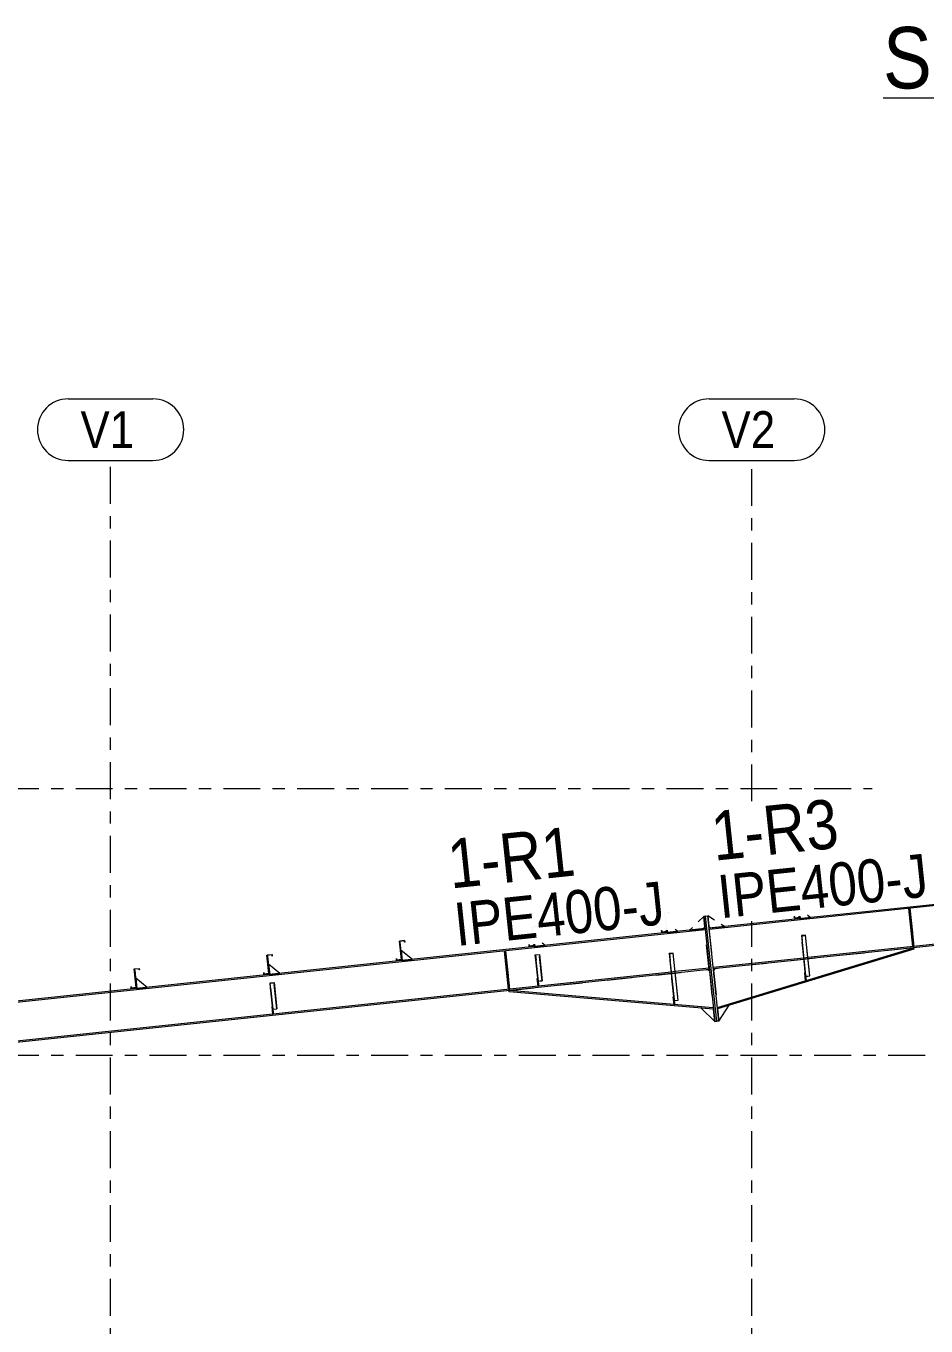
# Model space of a CAD drawing. Header units: millimetres. Extents: x -79 to 743, y -408 to 166.
# Drawn here: x 159 to 232.2, y -302.2 to -196.6 of the extents above; entities that cross this region are included whole.
import ezdxf

# ---------------------------------------------------------------- set-up
doc = ezdxf.new("R2010")
doc.units = ezdxf.units.MM
for name, pattern in [('XKITLINE00', [0]), ('XKITLINE02', [4, 2, -2]), ('XKITLINE03', [6, 3, -1, 1, -1])]:
    doc.linetypes.add(name, pattern=pattern)
for name, color, linetype, lineweight in [('OtherObjectType', 7, 'Continuous', 0), ('Part', 2, 'Continuous', 0), ('PartMark', 7, 'Continuous', 0), ('S-grid', 1, 'Continuous', 0)]:
    doc.layers.add(name, color=color, linetype=linetype, lineweight=lineweight)
doc.styles.add('ARIAL', font='ARIAL.TTF')

# ---------------------------------------------------------------- blocks, each defined once
blk = doc.blocks.new('*A183')
at = {"layer": 'Part'}
blk.add_hatch(color=3, dxfattribs=at).paths.add_polyline_path([(200.41, -272.09), (200.75, -272.06), (200.75, -272.08), (200.43, -272.11), (200.48, -272.51), (200.46, -272.51)], flags=17)
blk = doc.blocks.new('*A184')
at = {"layer": 'Part'}
blk.add_hatch(color=3, dxfattribs=at).paths.add_polyline_path([(211.3, -271.97), (211.63, -271.94), (211.63, -271.96), (211.31, -272), (211.37, -272.54), (211.36, -272.54)], flags=17)
blk = doc.blocks.new('*A185')
at = {"layer": 'Part'}
blk.add_hatch(color=3, dxfattribs=at).paths.add_polyline_path([(222.04, -270.52), (222.37, -270.49), (222.37, -270.51), (222.06, -270.55), (222.11, -271.04), (222.09, -271.04)], flags=17)
blk = doc.blocks.new('*A217')
at = {"layer": 'Part'}
blk.add_hatch(color=3, dxfattribs=at).paths.add_polyline_path([(167.84, -273.23), (168.25, -273.19), (168.27, -273.31), (168.25, -273.31), (168.24, -273.21), (167.86, -273.25), (168.01, -274.74), (167.6, -274.78), (167.59, -274.66), (167.6, -274.66), (167.61, -274.77), (168, -274.73)], flags=17)
blk = doc.blocks.new('*A218')
at = {"layer": 'Part'}
blk.add_hatch(color=3, dxfattribs=at).paths.add_polyline_path([(167.84, -273.23), (168.25, -273.19), (168.27, -273.31), (168.25, -273.31), (168.24, -273.21), (167.86, -273.25), (168.01, -274.74), (167.6, -274.78), (167.59, -274.66), (167.6, -274.66), (167.61, -274.77), (168, -274.73)], flags=17)
blk = doc.blocks.new('*A219')
at = {"layer": 'Part'}
blk.add_hatch(color=3, dxfattribs=at).paths.add_polyline_path([(178.61, -272.1), (179.03, -272.05), (179.04, -272.18), (179.03, -272.18), (179.01, -272.07), (178.63, -272.11), (178.79, -273.6), (178.37, -273.65), (178.36, -273.52), (178.37, -273.52), (178.39, -273.63), (178.77, -273.59)], flags=17)
blk = doc.blocks.new('*A220')
at = {"layer": 'Part'}
blk.add_hatch(color=3, dxfattribs=at).paths.add_polyline_path([(178.61, -272.1), (179.03, -272.05), (179.04, -272.18), (179.03, -272.18), (179.01, -272.07), (178.63, -272.11), (178.79, -273.6), (178.37, -273.65), (178.36, -273.52), (178.37, -273.52), (178.39, -273.63), (178.77, -273.59)], flags=17)
blk = doc.blocks.new('*A221')
at = {"layer": 'Part'}
blk.add_hatch(color=3, dxfattribs=at).paths.add_polyline_path([(189.39, -270.96), (189.8, -270.92), (189.81, -271.04), (189.8, -271.04), (189.79, -270.93), (189.4, -270.97), (189.56, -272.47), (189.15, -272.51), (189.13, -272.39), (189.15, -272.38), (189.16, -272.49), (189.54, -272.45)], flags=17)
blk = doc.blocks.new('*A222')
at = {"layer": 'Part'}
blk.add_hatch(color=3, dxfattribs=at).paths.add_polyline_path([(189.39, -270.96), (189.8, -270.92), (189.81, -271.04), (189.8, -271.04), (189.79, -270.93), (189.4, -270.97), (189.56, -272.47), (189.15, -272.51), (189.13, -272.39), (189.15, -272.38), (189.16, -272.49), (189.54, -272.45)], flags=17)
blk = doc.blocks.new('*A223')
at = {"layer": 'Part'}
blk.add_hatch(color=3, dxfattribs=at).paths.add_polyline_path([(200.16, -269.82), (200.57, -269.78), (200.59, -269.9), (200.57, -269.91), (200.56, -269.8), (200.18, -269.84), (200.33, -271.33), (199.92, -271.37), (199.91, -271.25), (199.92, -271.25), (199.93, -271.36), (200.32, -271.32)], flags=17)
blk = doc.blocks.new('*A224')
at = {"layer": 'Part'}
blk.add_hatch(color=3, dxfattribs=at).paths.add_polyline_path([(200.16, -269.82), (200.57, -269.78), (200.59, -269.9), (200.57, -269.91), (200.56, -269.8), (200.18, -269.84), (200.33, -271.33), (199.92, -271.37), (199.91, -271.25), (199.92, -271.25), (199.93, -271.36), (200.32, -271.32)], flags=17)
blk = doc.blocks.new('*A225')
at = {"layer": 'Part'}
blk.add_hatch(color=3, dxfattribs=at).paths.add_polyline_path([(210.93, -268.69), (211.35, -268.64), (211.36, -268.77), (211.35, -268.77), (211.33, -268.66), (210.95, -268.7), (211.11, -270.19), (210.69, -270.24), (210.68, -270.11), (210.7, -270.11), (210.71, -270.22), (211.09, -270.18)], flags=17)
blk = doc.blocks.new('*A226')
at = {"layer": 'Part'}
blk.add_hatch(color=3, dxfattribs=at).paths.add_polyline_path([(210.93, -268.69), (211.35, -268.64), (211.36, -268.77), (211.35, -268.77), (211.33, -268.66), (210.95, -268.7), (211.11, -270.19), (210.69, -270.24), (210.68, -270.11), (210.7, -270.11), (210.71, -270.22), (211.09, -270.18)], flags=17)
blk = doc.blocks.new('*A227')
at = {"layer": 'Part'}
blk.add_hatch(color=3, dxfattribs=at).paths.add_polyline_path([(221.71, -267.55), (222.12, -267.51), (222.13, -267.63), (222.12, -267.63), (222.11, -267.52), (221.72, -267.56), (221.88, -269.06), (221.47, -269.1), (221.45, -268.98), (221.47, -268.98), (221.48, -269.08), (221.86, -269.04)], flags=17)
blk = doc.blocks.new('*A228')
at = {"layer": 'Part'}
blk.add_hatch(color=3, dxfattribs=at).paths.add_polyline_path([(221.71, -267.55), (222.12, -267.51), (222.13, -267.63), (222.12, -267.63), (222.11, -267.52), (221.72, -267.56), (221.88, -269.06), (221.47, -269.1), (221.45, -268.98), (221.47, -268.98), (221.48, -269.08), (221.86, -269.04)], flags=17)
blk = doc.blocks.new('*A233')
at = {"layer": 'Part'}
blk.add_hatch(color=3, dxfattribs=at).paths.add_polyline_path([(178.87, -274.37), (179.2, -274.33), (179.2, -274.35), (178.89, -274.38), (178.93, -274.78), (178.91, -274.79)], flags=17)
blk = doc.blocks.new('*A1016')
at = {"layer": 'S-grid', "color": 1, "linetype": 'XKITLINE03', "lineweight": 0}
blk.add_line((-34.92, -258.56), (227.79, -258.56), dxfattribs=at)
blk = doc.blocks.new('*A1017')
at = {"layer": 'S-grid', "color": 1, "linetype": 'XKITLINE03', "lineweight": 0}
blk.add_line((-34.92, -280.23), (524.16, -280.23), dxfattribs=at)
blk = doc.blocks.new('*A1019')
at = {"layer": 'Part', "color": 2, "linetype": 'XKITLINE00', "lineweight": 0}
for p, q in [((287.17, -262.26), (214.53, -269.92)), ((287.18, -262.36), (214.55, -270.02)), ((287.18, -262.34), (287.18, -262.36)), ((287.51, -265.46), (222.56, -272.31)), ((287.52, -265.57), (222.57, -272.42)), ((287.51, -265.46), (287.52, -265.57)), ((222.23, -272.35), (214.87, -273.12)), ((222.24, -272.46), (214.88, -273.23))]:
    blk.add_line(p, q, dxfattribs=at)
at = {"layer": 'Part', "color": 7, "linetype": 'XKITLINE02', "lineweight": 0}
for p, q in [((287.17, -262.26), (287.18, -262.34)), ((287.18, -262.36), (287.51, -265.46)), ((214.53, -269.92), (214.88, -273.23)), ((222.56, -272.31), (222.23, -272.35)), ((222.57, -272.42), (222.24, -272.46))]:
    blk.add_line(p, q, dxfattribs=at)
blk = doc.blocks.new('*A1064')
at = {"layer": 'S-grid', "color": 1, "linetype": 'XKITLINE03', "lineweight": 0}
for p, q in [((218, -259.6), (218, -231.9)), ((218, -373.42), (218, -269.35))]:
    blk.add_line(p, q, dxfattribs=at)
at = {"layer": 'S-grid', "color": 3, "style": 'ARIAL', "width": 0.85}
blk.add_text('V2', height=3, dxfattribs=at).set_placement((215.55, -230.9))
blk = doc.blocks.new('*A1065')
at = {"layer": 'S-grid', "color": 1, "linetype": 'XKITLINE00', "lineweight": 0}
for p, q in [((214.55, -226.9), (221.45, -226.9)), ((214.55, -231.9), (221.45, -231.9))]:
    blk.add_line(p, q, dxfattribs=at)
for centre, start, end in [((214.55, -229.4), 90, 270), ((221.45, -229.4), 270, 90)]:
    blk.add_arc(centre, 2.5, start, end, dxfattribs=at)
blk = doc.blocks.new('*A1066')
at = {"layer": 'S-grid', "color": 1, "linetype": 'XKITLINE03', "lineweight": 0}
blk.add_line((165.92, -373.42), (165.92, -231.9), dxfattribs=at)
at = {"layer": 'S-grid', "color": 3, "style": 'ARIAL', "width": 0.85}
blk.add_text('V1', height=3, dxfattribs=at).set_placement((163.47, -230.9))
blk = doc.blocks.new('*A1067')
at = {"layer": 'S-grid', "color": 1, "linetype": 'XKITLINE00', "lineweight": 0}
for p, q in [((162.47, -226.9), (169.36, -226.9)), ((162.47, -231.9), (169.36, -231.9))]:
    blk.add_line(p, q, dxfattribs=at)
for centre, start, end in [((162.47, -229.4), 90, 270), ((169.36, -229.4), 270, 90)]:
    blk.add_arc(centre, 2.5, start, end, dxfattribs=at)
blk = doc.blocks.new('*A1073')
at = {"layer": 'Part', "color": 2, "linetype": 'XKITLINE00', "lineweight": 0}
for p, q in [((178.87, -274.37), (179.2, -274.33)), ((178.91, -274.79), (178.87, -274.37)), ((178.89, -274.38), (179.2, -274.35)), ((179.14, -276.75), (178.89, -274.38)), ((179.2, -274.33), (179.42, -276.47)), ((178.91, -274.79), (178.93, -274.78)), ((178.91, -274.79), (179.1, -276.53)), ((179.11, -276.5), (179.42, -276.47)), ((179.12, -276.75), (179.14, -276.75))]:
    blk.add_line(p, q, dxfattribs=at)
at = {"layer": 'Part', "color": 7, "linetype": 'XKITLINE02', "lineweight": 0}
for p, q in [((179.09, -276.49), (179.42, -276.46)), ((179.1, -276.53), (179.12, -276.75))]:
    blk.add_line(p, q, dxfattribs=at)
blk = doc.blocks.new('*A1074')
at = {"layer": 'Part', "color": 7, "linetype": 'XKITLINE02', "lineweight": 0}
for p, q in [((179.12, -276.75), (178.87, -274.37)), ((179.14, -276.75), (178.89, -274.38)), ((179.42, -276.47), (179.2, -274.33)), ((179.09, -276.49), (179.42, -276.46)), ((179.11, -276.5), (179.42, -276.47)), ((179.12, -276.75), (179.14, -276.75))]:
    blk.add_line(p, q, dxfattribs=at)
blk = doc.blocks.new('*A1075')
at = {"layer": 'Part', "color": 2, "linetype": 'XKITLINE00', "lineweight": 0}
for p, q in [((179.03, -276.28), (179.07, -276.27)), ((179.09, -276.9), (179.03, -276.28)), ((179.1, -276.53), (179.13, -276.89))]:
    blk.add_line(p, q, dxfattribs=at)
at = {"layer": 'Part', "color": 7, "linetype": 'XKITLINE02', "lineweight": 0}
for p, q in [((179.07, -276.27), (179.1, -276.53)), ((179.08, -276.77), (179.12, -276.77)), ((179.13, -276.89), (179.09, -276.9))]:
    blk.add_line(p, q, dxfattribs=at)
blk = doc.blocks.new('*A1076')
at = {"layer": 'Part', "color": 7, "linetype": 'XKITLINE02', "lineweight": 0}
for p, q in [((179.07, -276.27), (179.03, -276.28)), ((179.03, -276.28), (179.09, -276.9)), ((179.13, -276.89), (179.07, -276.27)), ((179.08, -276.77), (179.12, -276.77)), ((179.09, -276.9), (179.13, -276.89))]:
    blk.add_line(p, q, dxfattribs=at)
blk = doc.blocks.new('*A1077')
at = {"layer": 'Part', "color": 2, "linetype": 'XKITLINE00', "lineweight": 0}
for p, q in [((178.68, -272.19), (178.64, -272.19)), ((178.84, -273.68), (178.68, -272.19)), ((178.79, -273.6), (178.8, -273.69))]:
    blk.add_line(p, q, dxfattribs=at)
at = {"layer": 'Part', "color": 7, "linetype": 'XKITLINE02', "lineweight": 0}
for p, q in [((178.64, -272.19), (178.79, -273.6)), ((178.8, -273.69), (178.84, -273.68))]:
    blk.add_line(p, q, dxfattribs=at)
blk = doc.blocks.new('*A1078')
at = {"layer": 'Part', "color": 2, "linetype": 'XKITLINE00', "lineweight": 0}
blk.add_line((179.67, -273.59), (178.75, -272.85), dxfattribs=at)
at = {"layer": 'Part', "color": 7, "linetype": 'XKITLINE02', "lineweight": 0}
for p, q in [((178.75, -272.85), (178.84, -273.68)), ((178.84, -273.68), (179.67, -273.59))]:
    blk.add_line(p, q, dxfattribs=at)
blk = doc.blocks.new('*A1079')
at = {"layer": 'Part', "color": 2, "linetype": 'XKITLINE00', "lineweight": 0}
for p, q in [((167.91, -273.33), (167.87, -273.33)), ((168.06, -274.82), (167.91, -273.33)), ((168.01, -274.74), (168.02, -274.82))]:
    blk.add_line(p, q, dxfattribs=at)
at = {"layer": 'Part', "color": 7, "linetype": 'XKITLINE02', "lineweight": 0}
for p, q in [((167.87, -273.33), (168.01, -274.74)), ((168.02, -274.82), (168.06, -274.82))]:
    blk.add_line(p, q, dxfattribs=at)
blk = doc.blocks.new('*A1080')
at = {"layer": 'Part', "color": 2, "linetype": 'XKITLINE00', "lineweight": 0}
blk.add_line((168.89, -274.73), (167.98, -273.99), dxfattribs=at)
at = {"layer": 'Part', "color": 7, "linetype": 'XKITLINE02', "lineweight": 0}
for p, q in [((167.98, -273.99), (168.06, -274.82)), ((168.06, -274.82), (168.89, -274.73))]:
    blk.add_line(p, q, dxfattribs=at)
blk = doc.blocks.new('*A1081')
at = {"layer": 'Part', "color": 7, "linetype": 'XKITLINE02', "lineweight": 0}
for p, q in [((198.3, -274.98), (214.43, -273.28)), ((214.57, -273.39), (214.89, -276.5))]:
    blk.add_line(p, q, dxfattribs=at)
at = {"layer": 'Part', "color": 2, "linetype": 'XKITLINE00', "lineweight": 0}
for p, q in [((214.43, -273.28), (214.57, -273.39)), ((198.29, -275.09), (198.3, -274.98)), ((214.89, -276.5), (198.29, -275.09)), ((214.88, -276.39), (198.3, -274.98))]:
    blk.add_line(p, q, dxfattribs=at)
blk = doc.blocks.new('*A1082')
at = {"layer": 'Part', "color": 7, "linetype": 'XKITLINE02', "lineweight": 0}
for p, q in [((231.14, -271.52), (215, -273.22)), ((214.9, -273.35), (215.22, -276.46))]:
    blk.add_line(p, q, dxfattribs=at)
at = {"layer": 'Part', "color": 2, "linetype": 'XKITLINE00', "lineweight": 0}
for p, q in [((215.21, -276.35), (231.14, -271.52)), ((231.14, -271.52), (231.17, -271.62)), ((231.17, -271.62), (215.22, -276.46)), ((215, -273.22), (214.9, -273.35))]:
    blk.add_line(p, q, dxfattribs=at)
blk = doc.blocks.new('*A1083')
at = {"layer": 'Part', "color": 2, "linetype": 'XKITLINE00', "lineweight": 0}
for p, q in [((211.69, -276.12), (211.63, -275.5)), ((211.63, -275.5), (211.67, -275.5)), ((211.69, -275.7), (211.73, -276.12))]:
    blk.add_line(p, q, dxfattribs=at)
at = {"layer": 'Part', "color": 7, "linetype": 'XKITLINE02', "lineweight": 0}
for p, q in [((211.67, -275.5), (211.69, -275.7)), ((211.68, -276), (211.72, -276)), ((211.73, -276.12), (211.69, -276.13)), ((211.69, -276.12), (211.69, -276.13))]:
    blk.add_line(p, q, dxfattribs=at)
blk = doc.blocks.new('*A1084')
at = {"layer": 'Part', "color": 7, "linetype": 'XKITLINE02', "lineweight": 0}
for p, q in [((211.63, -275.5), (211.69, -276.13)), ((211.67, -275.5), (211.63, -275.5)), ((211.73, -276.12), (211.67, -275.5)), ((211.68, -276), (211.72, -276)), ((211.69, -276.13), (211.73, -276.12))]:
    blk.add_line(p, q, dxfattribs=at)
blk = doc.blocks.new('*A1085')
at = {"layer": 'Part', "color": 2, "linetype": 'XKITLINE00', "lineweight": 0}
for p, q in [((200.64, -274.62), (200.57, -274)), ((200.57, -274), (200.62, -274)), ((200.64, -274.26), (200.68, -274.62))]:
    blk.add_line(p, q, dxfattribs=at)
at = {"layer": 'Part', "color": 7, "linetype": 'XKITLINE02', "lineweight": 0}
for p, q in [((200.62, -274), (200.64, -274.26)), ((200.63, -274.5), (200.67, -274.5)), ((200.68, -274.62), (200.64, -274.62))]:
    blk.add_line(p, q, dxfattribs=at)
blk = doc.blocks.new('*A1086')
at = {"layer": 'Part', "color": 7, "linetype": 'XKITLINE02', "lineweight": 0}
for p, q in [((200.57, -274), (200.64, -274.62)), ((200.62, -274), (200.57, -274)), ((200.68, -274.62), (200.62, -274)), ((200.63, -274.5), (200.67, -274.5)), ((200.64, -274.62), (200.68, -274.62))]:
    blk.add_line(p, q, dxfattribs=at)
blk = doc.blocks.new('*A1087')
at = {"layer": 'Part', "color": 2, "linetype": 'XKITLINE00', "lineweight": 0}
blk.add_line((213.9, -276.41), (215, -277.49), dxfattribs=at)
at = {"layer": 'Part', "color": 7, "linetype": 'XKITLINE02', "lineweight": 0}
for p, q in [((214.89, -276.5), (213.9, -276.41)), ((215, -277.49), (214.89, -276.5))]:
    blk.add_line(p, q, dxfattribs=at)
blk = doc.blocks.new('*A1088')
at = {"layer": 'Part', "color": 7, "linetype": 'XKITLINE02', "lineweight": 0}
for p, q in [((216.18, -276.17), (215.22, -276.46)), ((215.22, -276.46), (215.33, -277.46))]:
    blk.add_line(p, q, dxfattribs=at)
at = {"layer": 'Part', "color": 2, "linetype": 'XKITLINE00', "lineweight": 0}
blk.add_line((215.33, -277.46), (216.18, -276.17), dxfattribs=at)
blk = doc.blocks.new('*A1089')
at = {"layer": 'Part', "color": 7, "linetype": 'XKITLINE02', "lineweight": 0}
for p, q in [((211.72, -275.99), (211.3, -271.97)), ((211.74, -275.99), (211.31, -272)), ((212.03, -275.77), (211.63, -271.94)), ((211.7, -275.8), (212.03, -275.76)), ((211.72, -275.8), (212.03, -275.77)), ((211.72, -275.99), (211.74, -275.99))]:
    blk.add_line(p, q, dxfattribs=at)
blk = doc.blocks.new('*A1090')
at = {"layer": 'Part', "color": 7, "linetype": 'XKITLINE02', "lineweight": 0}
for p, q in [((211.1, -270.08), (211.11, -270.19)), ((211.12, -270.28), (211.16, -270.27))]:
    blk.add_line(p, q, dxfattribs=at)
at = {"layer": 'Part', "color": 2, "linetype": 'XKITLINE00', "lineweight": 0}
for p, q in [((211.11, -270.19), (211.12, -270.28)), ((211.16, -270.27), (211.14, -270.07))]:
    blk.add_line(p, q, dxfattribs=at)
blk = doc.blocks.new('*A1091')
at = {"layer": 'Part', "color": 7, "linetype": 'XKITLINE02', "lineweight": 0}
for p, q in [((211.14, -270.07), (211.16, -270.27)), ((211.16, -270.27), (211.99, -270.19))]:
    blk.add_line(p, q, dxfattribs=at)
at = {"layer": 'Part', "color": 2, "linetype": 'XKITLINE00', "lineweight": 0}
blk.add_line((211.99, -270.19), (211.77, -270.01), dxfattribs=at)
blk = doc.blocks.new('*A1092')
at = {"layer": 'Part', "color": 2, "linetype": 'XKITLINE00', "lineweight": 0}
for p, q in [((200.41, -272.09), (200.75, -272.06)), ((200.46, -272.51), (200.41, -272.09)), ((200.75, -272.08), (200.43, -272.11)), ((200.43, -272.11), (200.48, -272.51)), ((200.48, -272.51), (200.46, -272.51)), ((200.46, -272.51), (200.64, -274.26)), ((200.68, -274.48), (200.48, -272.51)), ((200.75, -272.06), (200.97, -274.2)), ((200.66, -274.23), (200.97, -274.2)), ((200.67, -274.48), (200.68, -274.48))]:
    blk.add_line(p, q, dxfattribs=at)
at = {"layer": 'Part', "color": 7, "linetype": 'XKITLINE02', "lineweight": 0}
for p, q in [((200.64, -274.22), (200.97, -274.18)), ((200.64, -274.26), (200.67, -274.48))]:
    blk.add_line(p, q, dxfattribs=at)
blk = doc.blocks.new('*A1093')
at = {"layer": 'Part', "color": 7, "linetype": 'XKITLINE02', "lineweight": 0}
for p, q in [((200.67, -274.48), (200.41, -272.09)), ((200.68, -274.48), (200.43, -272.11)), ((200.97, -274.2), (200.75, -272.06)), ((200.64, -274.22), (200.97, -274.18)), ((200.66, -274.23), (200.97, -274.2)), ((200.67, -274.48), (200.68, -274.48))]:
    blk.add_line(p, q, dxfattribs=at)
blk = doc.blocks.new('*A1094')
at = {"layer": 'Part', "color": 7, "linetype": 'XKITLINE02', "lineweight": 0}
for p, q in [((200.32, -271.21), (200.33, -271.33)), ((200.34, -271.41), (200.38, -271.41))]:
    blk.add_line(p, q, dxfattribs=at)
at = {"layer": 'Part', "color": 2, "linetype": 'XKITLINE00', "lineweight": 0}
for p, q in [((200.33, -271.33), (200.34, -271.41)), ((200.38, -271.41), (200.36, -271.21))]:
    blk.add_line(p, q, dxfattribs=at)
blk = doc.blocks.new('*A1095')
at = {"layer": 'Part', "color": 7, "linetype": 'XKITLINE02', "lineweight": 0}
for p, q in [((200.36, -271.21), (200.38, -271.41)), ((200.38, -271.41), (201.21, -271.32))]:
    blk.add_line(p, q, dxfattribs=at)
at = {"layer": 'Part', "color": 2, "linetype": 'XKITLINE00', "lineweight": 0}
blk.add_line((201.21, -271.32), (200.99, -271.14), dxfattribs=at)
blk = doc.blocks.new('*A1096')
at = {"layer": 'Part', "color": 2, "linetype": 'XKITLINE00', "lineweight": 0}
for p, q in [((211.63, -271.94), (211.3, -271.97)), ((211.3, -271.97), (211.69, -275.7)), ((211.31, -272), (211.63, -271.96)), ((211.31, -272), (211.37, -272.54)), ((211.37, -272.54), (211.36, -272.54)), ((211.74, -275.99), (211.37, -272.54)), ((212.03, -275.77), (211.63, -271.94)), ((211.72, -275.8), (212.03, -275.77)), ((211.72, -275.99), (211.74, -275.99))]:
    blk.add_line(p, q, dxfattribs=at)
at = {"layer": 'Part', "color": 7, "linetype": 'XKITLINE02', "lineweight": 0}
for p, q in [((211.69, -275.7), (211.72, -275.99)), ((211.7, -275.8), (212.03, -275.76))]:
    blk.add_line(p, q, dxfattribs=at)
blk = doc.blocks.new('*A1097')
at = {"layer": 'Part', "color": 7, "linetype": 'XKITLINE02', "lineweight": 0}
for p, q in [((197.92, -271.78), (198, -271.77)), ((197.93, -271.9), (198.01, -271.89)), ((198.23, -274.75), (198.31, -274.74)), ((198.24, -274.88), (198.33, -274.87))]:
    blk.add_line(p, q, dxfattribs=at)
at = {"layer": 'Part', "color": 2, "linetype": 'XKITLINE00', "lineweight": 0}
for p, q in [((198.24, -274.88), (197.92, -271.78)), ((198, -271.77), (198.33, -274.87))]:
    blk.add_line(p, q, dxfattribs=at)
blk = doc.blocks.new('*A1098')
at = {"layer": 'Part', "color": 7, "linetype": 'XKITLINE02', "lineweight": 0}
for p, q in [((197.92, -271.78), (198, -271.77)), ((197.92, -271.78), (198.24, -274.88)), ((197.93, -271.9), (198.01, -271.89)), ((198, -271.77), (198.33, -274.87)), ((198.31, -274.74), (198.23, -274.75)), ((198.33, -274.87), (198.24, -274.88))]:
    blk.add_line(p, q, dxfattribs=at)
blk = doc.blocks.new('*A1099')
at = {"layer": 'Part', "color": 2, "linetype": 'XKITLINE00', "lineweight": 0}
for p, q in [((214.26, -268.94), (214.1, -268.96)), ((214.1, -268.96), (215, -277.49)), ((215.16, -277.48), (214.26, -268.94)), ((215, -277.49), (215.16, -277.48))]:
    blk.add_line(p, q, dxfattribs=at)
blk = doc.blocks.new('*A1100')
at = {"layer": 'Part', "color": 2, "linetype": 'XKITLINE00', "lineweight": 0}
for p, q in [((214.26, -268.94), (214.43, -268.92)), ((215.16, -277.48), (214.26, -268.94)), ((215.33, -277.46), (214.43, -268.92)), ((215.33, -277.46), (215.16, -277.48))]:
    blk.add_line(p, q, dxfattribs=at)
blk = doc.blocks.new('*A1101')
at = {"layer": 'Part', "color": 7, "linetype": 'XKITLINE02', "lineweight": 0}
for p, q in [((221.91, -268.94), (221.93, -269.14)), ((221.93, -269.14), (222.76, -269.05))]:
    blk.add_line(p, q, dxfattribs=at)
at = {"layer": 'Part', "color": 2, "linetype": 'XKITLINE00', "lineweight": 0}
blk.add_line((222.76, -269.05), (222.54, -268.87), dxfattribs=at)
blk = doc.blocks.new('*A1102')
at = {"layer": 'Part', "color": 7, "linetype": 'XKITLINE02', "lineweight": 0}
for p, q in [((221.87, -268.94), (221.88, -269.06)), ((221.89, -269.14), (221.93, -269.14))]:
    blk.add_line(p, q, dxfattribs=at)
at = {"layer": 'Part', "color": 2, "linetype": 'XKITLINE00', "lineweight": 0}
for p, q in [((221.88, -269.06), (221.89, -269.14)), ((221.93, -269.14), (221.91, -268.94))]:
    blk.add_line(p, q, dxfattribs=at)
blk = doc.blocks.new('*A1103')
at = {"layer": 'Part', "color": 7, "linetype": 'XKITLINE02', "lineweight": 0}
for p, q in [((222.35, -273.54), (222.31, -273.55)), ((222.31, -273.55), (222.38, -274.17)), ((222.42, -274.16), (222.35, -273.54)), ((222.37, -274.05), (222.41, -274.04)), ((222.38, -274.17), (222.42, -274.16))]:
    blk.add_line(p, q, dxfattribs=at)
blk = doc.blocks.new('*A1104')
at = {"layer": 'Part', "color": 2, "linetype": 'XKITLINE00', "lineweight": 0}
for p, q in [((222.31, -273.55), (222.35, -273.54)), ((222.38, -274.17), (222.31, -273.55)), ((222.38, -273.76), (222.42, -274.16)), ((222.42, -274.16), (222.38, -274.17))]:
    blk.add_line(p, q, dxfattribs=at)
at = {"layer": 'Part', "color": 7, "linetype": 'XKITLINE02', "lineweight": 0}
for p, q in [((222.35, -273.54), (222.38, -273.76)), ((222.37, -274.05), (222.41, -274.04))]:
    blk.add_line(p, q, dxfattribs=at)
blk = doc.blocks.new('*A1105')
at = {"layer": 'Part', "color": 7, "linetype": 'XKITLINE02', "lineweight": 0}
for p, q in [((222.41, -274.03), (222.04, -270.52)), ((222.42, -274.03), (222.06, -270.55)), ((222.72, -273.8), (222.37, -270.49)), ((222.38, -273.82), (222.72, -273.79)), ((222.4, -273.83), (222.72, -273.8)), ((222.41, -274.03), (222.42, -274.03))]:
    blk.add_line(p, q, dxfattribs=at)
blk = doc.blocks.new('*A1106')
at = {"layer": 'Part', "color": 2, "linetype": 'XKITLINE00', "lineweight": 0}
for p, q in [((222.37, -270.49), (222.04, -270.52)), ((222.04, -270.52), (222.38, -273.76)), ((222.06, -270.55), (222.37, -270.51)), ((222.06, -270.55), (222.11, -271.04)), ((222.11, -271.04), (222.09, -271.04)), ((222.42, -274.03), (222.11, -271.04)), ((222.72, -273.8), (222.37, -270.49)), ((222.4, -273.83), (222.72, -273.8)), ((222.41, -274.03), (222.42, -274.03))]:
    blk.add_line(p, q, dxfattribs=at)
at = {"layer": 'Part', "color": 7, "linetype": 'XKITLINE02', "lineweight": 0}
for p, q in [((222.38, -273.76), (222.41, -274.03)), ((222.38, -273.82), (222.72, -273.79))]:
    blk.add_line(p, q, dxfattribs=at)
blk = doc.blocks.new('*A1107')
at = {"layer": 'Part', "color": 2, "linetype": 'XKITLINE00', "lineweight": 0}
for p, q in [((214.1, -268.96), (213.64, -269.41)), ((213.19, -269.86), (212.96, -270.08)), ((214.08, -269.96), (214.19, -269.83))]:
    blk.add_line(p, q, dxfattribs=at)
at = {"layer": 'Part', "color": 7, "linetype": 'XKITLINE02', "lineweight": 0}
for p, q in [((214.19, -269.83), (214.1, -268.96)), ((212.96, -270.08), (214.08, -269.96))]:
    blk.add_line(p, q, dxfattribs=at)
blk = doc.blocks.new('*A1108')
at = {"layer": 'Part', "color": 2, "linetype": 'XKITLINE00', "lineweight": 0}
for p, q in [((214.97, -269.27), (214.43, -268.92)), ((214.52, -269.79), (214.66, -269.9)), ((215.78, -269.79), (215.51, -269.61))]:
    blk.add_line(p, q, dxfattribs=at)
at = {"layer": 'Part', "color": 7, "linetype": 'XKITLINE02', "lineweight": 0}
for p, q in [((214.43, -268.92), (214.52, -269.79)), ((214.66, -269.9), (215.78, -269.79))]:
    blk.add_line(p, q, dxfattribs=at)
blk = doc.blocks.new('*A1117')
at = {"layer": 'Part', "color": 7, "linetype": 'XKITLINE02', "lineweight": 0}
for p, q in [((230.76, -268.31), (230.84, -268.3)), ((230.77, -268.44), (230.86, -268.43)), ((231.08, -271.29), (231.16, -271.28)), ((231.09, -271.41), (231.17, -271.4))]:
    blk.add_line(p, q, dxfattribs=at)
at = {"layer": 'Part', "color": 2, "linetype": 'XKITLINE00', "lineweight": 0}
for p, q in [((231.09, -271.41), (230.76, -268.31)), ((230.84, -268.3), (231.17, -271.4))]:
    blk.add_line(p, q, dxfattribs=at)
blk = doc.blocks.new('*A1118')
at = {"layer": 'Part', "color": 7, "linetype": 'XKITLINE02', "lineweight": 0}
for p, q in [((230.76, -268.31), (230.84, -268.3)), ((230.76, -268.31), (231.09, -271.41)), ((230.84, -268.3), (231.17, -271.4)), ((230.77, -268.44), (230.86, -268.43)), ((231.16, -271.28), (231.08, -271.29)), ((231.17, -271.4), (231.09, -271.41))]:
    blk.add_line(p, q, dxfattribs=at)
blk = doc.blocks.new('*A1205')
at = {"layer": 'Part', "color": 2, "linetype": 'XKITLINE00', "lineweight": 0}
for p, q in [((167.84, -273.23), (168.25, -273.19)), ((168, -274.73), (167.84, -273.23)), ((168.24, -273.21), (167.86, -273.25)), ((167.86, -273.25), (168.01, -274.74)), ((168.25, -273.31), (168.24, -273.21)), ((168.25, -273.19), (168.27, -273.31)), ((168.27, -273.31), (168.25, -273.31)), ((167.6, -274.78), (167.59, -274.66)), ((167.59, -274.66), (167.6, -274.66)), ((167.6, -274.66), (167.61, -274.77)), ((168.01, -274.74), (167.6, -274.78)), ((167.61, -274.77), (168, -274.73))]:
    blk.add_line(p, q, dxfattribs=at)
blk = doc.blocks.new('*A1206')
at = {"layer": 'Part', "color": 2, "linetype": 'XKITLINE00', "lineweight": 0}
for p, q in [((167.84, -273.23), (168.25, -273.19)), ((168, -274.73), (167.84, -273.23)), ((168.24, -273.21), (167.86, -273.25)), ((167.86, -273.25), (168.01, -274.74)), ((168.25, -273.31), (168.24, -273.21)), ((168.25, -273.19), (168.27, -273.31)), ((168.27, -273.31), (168.25, -273.31)), ((167.6, -274.78), (167.59, -274.66)), ((167.59, -274.66), (167.6, -274.66)), ((167.6, -274.66), (167.61, -274.77)), ((168.01, -274.74), (167.6, -274.78)), ((167.61, -274.77), (168, -274.73))]:
    blk.add_line(p, q, dxfattribs=at)
blk = doc.blocks.new('*A1207')
at = {"layer": 'Part', "color": 2, "linetype": 'XKITLINE00', "lineweight": 0}
for p, q in [((178.61, -272.1), (179.03, -272.05)), ((178.77, -273.59), (178.61, -272.1)), ((179.01, -272.07), (178.63, -272.11)), ((178.63, -272.11), (178.79, -273.6)), ((179.03, -272.18), (179.01, -272.07)), ((179.03, -272.05), (179.04, -272.18)), ((179.04, -272.18), (179.03, -272.18)), ((178.37, -273.65), (178.36, -273.52)), ((178.36, -273.52), (178.37, -273.52)), ((178.37, -273.52), (178.39, -273.63)), ((178.79, -273.6), (178.37, -273.65)), ((178.39, -273.63), (178.77, -273.59))]:
    blk.add_line(p, q, dxfattribs=at)
blk = doc.blocks.new('*A1208')
at = {"layer": 'Part', "color": 2, "linetype": 'XKITLINE00', "lineweight": 0}
for p, q in [((178.61, -272.1), (179.03, -272.05)), ((178.77, -273.59), (178.61, -272.1)), ((179.01, -272.07), (178.63, -272.11)), ((178.63, -272.11), (178.79, -273.6)), ((179.03, -272.18), (179.01, -272.07)), ((179.03, -272.05), (179.04, -272.18)), ((179.04, -272.18), (179.03, -272.18)), ((178.37, -273.65), (178.36, -273.52)), ((178.36, -273.52), (178.37, -273.52)), ((178.37, -273.52), (178.39, -273.63)), ((178.79, -273.6), (178.37, -273.65)), ((178.39, -273.63), (178.77, -273.59))]:
    blk.add_line(p, q, dxfattribs=at)
blk = doc.blocks.new('*A1209')
at = {"layer": 'Part', "color": 2, "linetype": 'XKITLINE00', "lineweight": 0}
for p, q in [((189.39, -270.96), (189.8, -270.92)), ((189.54, -272.45), (189.39, -270.96)), ((189.79, -270.93), (189.4, -270.97)), ((189.4, -270.97), (189.56, -272.47)), ((189.8, -271.04), (189.79, -270.93)), ((189.8, -270.92), (189.81, -271.04)), ((189.81, -271.04), (189.8, -271.04)), ((189.13, -272.39), (189.15, -272.38)), ((189.15, -272.51), (189.13, -272.39)), ((189.15, -272.38), (189.16, -272.49)), ((189.56, -272.47), (189.15, -272.51)), ((189.16, -272.49), (189.54, -272.45))]:
    blk.add_line(p, q, dxfattribs=at)
blk = doc.blocks.new('*A1210')
at = {"layer": 'Part', "color": 2, "linetype": 'XKITLINE00', "lineweight": 0}
for p, q in [((189.39, -270.96), (189.8, -270.92)), ((189.54, -272.45), (189.39, -270.96)), ((189.79, -270.93), (189.4, -270.97)), ((189.4, -270.97), (189.56, -272.47)), ((189.8, -271.04), (189.79, -270.93)), ((189.8, -270.92), (189.81, -271.04)), ((189.81, -271.04), (189.8, -271.04)), ((189.13, -272.39), (189.15, -272.38)), ((189.15, -272.51), (189.13, -272.39)), ((189.15, -272.38), (189.16, -272.49)), ((189.56, -272.47), (189.15, -272.51)), ((189.16, -272.49), (189.54, -272.45))]:
    blk.add_line(p, q, dxfattribs=at)
blk = doc.blocks.new('*A1211')
at = {"layer": 'Part', "color": 2, "linetype": 'XKITLINE00', "lineweight": 0}
for p, q in [((199.91, -271.26), (199.91, -271.25)), ((199.91, -271.25), (199.92, -271.25)), ((199.92, -271.37), (199.91, -271.26)), ((199.92, -271.25), (199.92, -271.26)), ((199.92, -271.26), (199.93, -271.36)), ((200.33, -271.33), (199.92, -271.37)), ((199.93, -271.36), (200.32, -271.32)), ((200.32, -271.32), (200.31, -271.22)), ((200.32, -271.21), (200.33, -271.33))]:
    blk.add_line(p, q, dxfattribs=at)
blk = doc.blocks.new('*A1212')
at = {"layer": 'Part', "color": 2, "linetype": 'XKITLINE00', "lineweight": 0}
for p, q in [((199.91, -271.26), (199.91, -271.25)), ((199.91, -271.25), (199.92, -271.25)), ((199.92, -271.37), (199.91, -271.26)), ((199.92, -271.25), (199.92, -271.26)), ((199.92, -271.26), (199.93, -271.36)), ((200.33, -271.33), (199.92, -271.37)), ((199.93, -271.36), (200.32, -271.32)), ((200.32, -271.32), (200.31, -271.22)), ((200.32, -271.21), (200.33, -271.33))]:
    blk.add_line(p, q, dxfattribs=at)
blk = doc.blocks.new('*A1213')
at = {"layer": 'Part', "color": 2, "linetype": 'XKITLINE00', "lineweight": 0}
for p, q in [((210.68, -270.12), (210.68, -270.11)), ((210.68, -270.11), (210.7, -270.11)), ((210.69, -270.24), (210.68, -270.12)), ((211.11, -270.19), (210.69, -270.24)), ((210.7, -270.11), (210.7, -270.12)), ((210.7, -270.12), (210.71, -270.22)), ((210.71, -270.22), (211.09, -270.18)), ((211.09, -270.18), (211.08, -270.08)), ((211.1, -270.08), (211.11, -270.19))]:
    blk.add_line(p, q, dxfattribs=at)
blk = doc.blocks.new('*A1214')
at = {"layer": 'Part', "color": 2, "linetype": 'XKITLINE00', "lineweight": 0}
for p, q in [((210.68, -270.12), (210.68, -270.11)), ((210.68, -270.11), (210.7, -270.11)), ((210.69, -270.24), (210.68, -270.12)), ((211.11, -270.19), (210.69, -270.24)), ((210.7, -270.11), (210.7, -270.12)), ((210.7, -270.12), (210.71, -270.22)), ((210.71, -270.22), (211.09, -270.18)), ((211.09, -270.18), (211.08, -270.08)), ((211.1, -270.08), (211.11, -270.19))]:
    blk.add_line(p, q, dxfattribs=at)
blk = doc.blocks.new('*A1215')
at = {"layer": 'Part', "color": 2, "linetype": 'XKITLINE00', "lineweight": 0}
for p, q in [((221.45, -268.99), (221.45, -268.98)), ((221.45, -268.98), (221.47, -268.98)), ((221.47, -269.1), (221.45, -268.99)), ((221.47, -268.98), (221.47, -268.98)), ((221.47, -268.98), (221.48, -269.08)), ((221.88, -269.06), (221.47, -269.1)), ((221.48, -269.08), (221.86, -269.04)), ((221.86, -269.04), (221.85, -268.94)), ((221.87, -268.94), (221.88, -269.06))]:
    blk.add_line(p, q, dxfattribs=at)
blk = doc.blocks.new('*A1216')
at = {"layer": 'Part', "color": 2, "linetype": 'XKITLINE00', "lineweight": 0}
for p, q in [((221.45, -268.99), (221.45, -268.98)), ((221.45, -268.98), (221.47, -268.98)), ((221.47, -269.1), (221.45, -268.99)), ((221.47, -268.98), (221.47, -268.98)), ((221.47, -268.98), (221.48, -269.08)), ((221.88, -269.06), (221.47, -269.1)), ((221.48, -269.08), (221.86, -269.04)), ((221.86, -269.04), (221.85, -268.94)), ((221.87, -268.94), (221.88, -269.06))]:
    blk.add_line(p, q, dxfattribs=at)
blk = doc.blocks.new('*A1221')
at = {"layer": 'Part', "color": 2, "linetype": 'XKITLINE00', "lineweight": 0}
for p, q in [((214.2, -269.95), (114.92, -280.42)), ((214.21, -270.06), (115.06, -280.52)), ((211.45, -273.48), (125.6, -282.54)), ((211.47, -273.59), (125.61, -282.65)), ((214.54, -273.16), (211.79, -273.45)), ((214.55, -273.27), (211.8, -273.56)), ((125.27, -282.57), (118.95, -283.24)), ((125.28, -282.68), (119.09, -283.34))]:
    blk.add_line(p, q, dxfattribs=at)
at = {"layer": 'Part', "color": 7, "linetype": 'XKITLINE02', "lineweight": 0}
for p, q in [((214.55, -273.27), (214.2, -269.95)), ((211.79, -273.45), (211.45, -273.48)), ((211.8, -273.56), (211.47, -273.59)), ((119.09, -283.34), (114.92, -280.42)), ((125.6, -282.54), (125.27, -282.57)), ((125.61, -282.65), (125.28, -282.68))]:
    blk.add_line(p, q, dxfattribs=at)
blk = doc.blocks.new('*A1222')
at = {"layer": 'Part', "color": 2, "linetype": 'XKITLINE00', "lineweight": 0}
for p, q in [((189.45, -271.05), (189.41, -271.06)), ((189.61, -272.55), (189.45, -271.05)), ((189.56, -272.47), (189.57, -272.55))]:
    blk.add_line(p, q, dxfattribs=at)
at = {"layer": 'Part', "color": 7, "linetype": 'XKITLINE02', "lineweight": 0}
for p, q in [((189.41, -271.06), (189.56, -272.47)), ((189.57, -272.55), (189.61, -272.55))]:
    blk.add_line(p, q, dxfattribs=at)
blk = doc.blocks.new('*A1223')
at = {"layer": 'Part', "color": 2, "linetype": 'XKITLINE00', "lineweight": 0}
blk.add_line((190.44, -272.46), (189.52, -271.72), dxfattribs=at)
at = {"layer": 'Part', "color": 7, "linetype": 'XKITLINE02', "lineweight": 0}
for p, q in [((189.52, -271.72), (189.61, -272.55)), ((189.61, -272.55), (190.44, -272.46))]:
    blk.add_line(p, q, dxfattribs=at)
blk = doc.blocks.new('*A1556')
at = {"layer": 'OtherObjectType', "color": 5, "linetype": 'XKITLINE00', "lineweight": 0}
blk.add_line((228.67, -202.42), (282.38, -202.42), dxfattribs=at)
at = {"layer": 'OtherObjectType', "color": 7, "style": 'ARIAL', "width": 0.85}
blk.add_text('SECTION GRID 6', height=5, dxfattribs=at).set_placement((228.67, -201.67))
blk = doc.blocks.new('*A2088')
at = {"layer": 'PartMark', "color": 3, "style": 'ARIAL', "width": 0.85}
blk.add_text('1-R3', height=4, rotation=6.0218, dxfattribs=at).set_placement((214.96, -264.44))
at = {"layer": 'PartMark', "color": 7, "style": 'ARIAL', "width": 0.85}
blk.add_text('IPE400-J', height=3.5, rotation=6.0218, dxfattribs=at).set_placement((215.46, -269.12))
blk = doc.blocks.new('*A2089')
at = {"layer": 'PartMark', "color": 3, "style": 'ARIAL', "width": 0.85}
blk.add_text('1-R1', height=4, rotation=6.0218, dxfattribs=at).set_placement((193.55, -266.7))
at = {"layer": 'PartMark', "color": 7, "style": 'ARIAL', "width": 0.85}
blk.add_text('IPE400-J', height=3.5, rotation=6.0218, dxfattribs=at).set_placement((194.04, -271.37))

msp = doc.modelspace()

# ---------------------------------------------------------------- block references
at = {"lineweight": 0}
for name in ['*A1556', '*A1067', '*A1065', '*A1066', '*A1064', '*A1016', '*A2088', '*A2089', '*A1019', '*A227', '*A228', '*A1117', '*A1118', '*A225', '*A226', '*A1107', '*A1099', '*A1100', '*A1108', '*A1215', '*A1216', '*A1102', '*A1101', '*A1221', '*A223', '*A224', '*A1213', '*A1214', '*A1090', '*A1091', '*A221', '*A222', '*A1209', '*A1210', '*A1222', '*A1211', '*A1212', '*A1094', '*A1095', '*A1082', '*A185', '*A1105', '*A1106', '*A219', '*A220', '*A1207', '*A1208', '*A1077', '*A1223', '*A1097', '*A1098', '*A183', '*A1092', '*A1093', '*A184', '*A1089', '*A1096', '*A217', '*A218', '*A1205', '*A1206', '*A1079', '*A1078', '*A1081', '*A1103', '*A1104', '*A1080', '*A233', '*A1073', '*A1074', '*A1085', '*A1086', '*A1083', '*A1084', '*A1075', '*A1076', '*A1087', '*A1088', '*A1017']:
    msp.add_blockref(name, (0, 0), dxfattribs=at)

doc.saveas('drawing.dxf')
